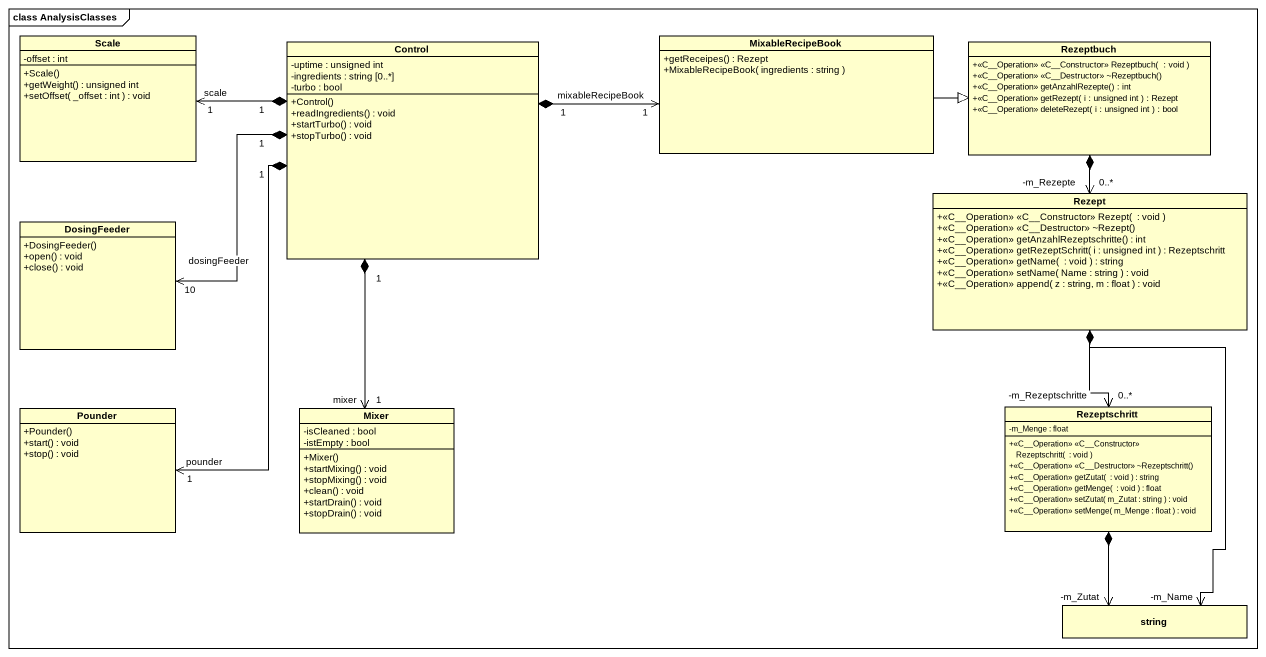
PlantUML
@startuml
mainframe class AnalysisClasses
hide circle
hide empty members
skinparam classAttributeIconSize 0
class "Scale" as Scale_ {
  -offset : int
  +Scale()
  +getWeight() : unsigned int
  +setOffset( _offset : int ) : void
}
class "Control" as Control_ {
  -uptime : unsigned int
  -ingredients : string [0..*]
  -turbo : bool
  +Control()
  +readIngredients() : void
  +startTurbo() : void
  +stopTurbo() : void
}
class MixableRecipeBook {
  +getReceipes() : Rezept
  +MixableRecipeBook( ingredients : string )
}
class Rezeptbuch {
  +<<C~__Operation>> <<C~__Constructor>> Rezeptbuch(  : void )
  +<<C~__Operation>> <<C~__Destructor>> ~Rezeptbuch()
  +<<C__Operation>> getAnzahlRezepte() : int
  +<<C__Operation>> getRezept( i : unsigned int ) : Rezept
  +<<C__Operation>> deleteRezept( i : unsigned int ) : bool
}
class DosingFeeder {
  +DosingFeeder()
  +open() : void
  +close() : void
}
class Rezept {
  +<<C~__Operation>> <<C~__Constructor>> Rezept(  : void )
  +<<C~__Operation>> <<C~__Destructor>> ~Rezept()
  +<<C__Operation>> getAnzahlRezeptschritte() : int
  +<<C__Operation>> getRezeptSchritt( i : unsigned int ) : Rezeptschritt
  +<<C__Operation>> getName(  : void ) : string
  +<<C__Operation>> setName( Name : string ) : void
  +<<C__Operation>> append( z : string, m : float ) : void
}
class Pounder {
  +Pounder()
  +start() : void
  +stop() : void
}
class Mixer {
  -isCleaned : bool
  -istEmpty : bool
  +Mixer()
  +startMixing() : void
  +stopMixing() : void
  +clean() : void
  +startDrain() : void
  +stopDrain() : void
}
class Rezeptschritt {
  -m_Menge : float
  +<<C~__Operation>> <<C~__Constructor>> Rezeptschritt(  : void )
  +<<C~__Operation>> <<C~__Destructor>> ~Rezeptschritt()
  +<<C__Operation>> getZutat(  : void ) : string
  +<<C__Operation>> getMenge(  : void ) : float
  +<<C__Operation>> setZutat( m_Zutat : string ) : void
  +<<C__Operation>> setMenge( m_Menge : float ) : void
}
class string
Control_ "1" *-left-> "1\nscale" Scale_
Control_ "1" *-right-> "1\nmixableRecipeBook" MixableRecipeBook
Control_ "1" *-left-> "10\ndosingFeeder" DosingFeeder
Control_ "1" *--> "1\npounder" Pounder
Control_ "1" *--> "1\nmixer" Mixer
MixableRecipeBook -right-|> Rezeptbuch
Rezept "-m_Rezepte\n0..*" <-up-* Rezeptbuch
Rezeptschritt "-m_Rezeptschritte\n0..*" <-up-* Rezept
string "-m_Name" <-up-* Rezept
string "-m_Zutat" <-up-* Rezeptschritt
@enduml
